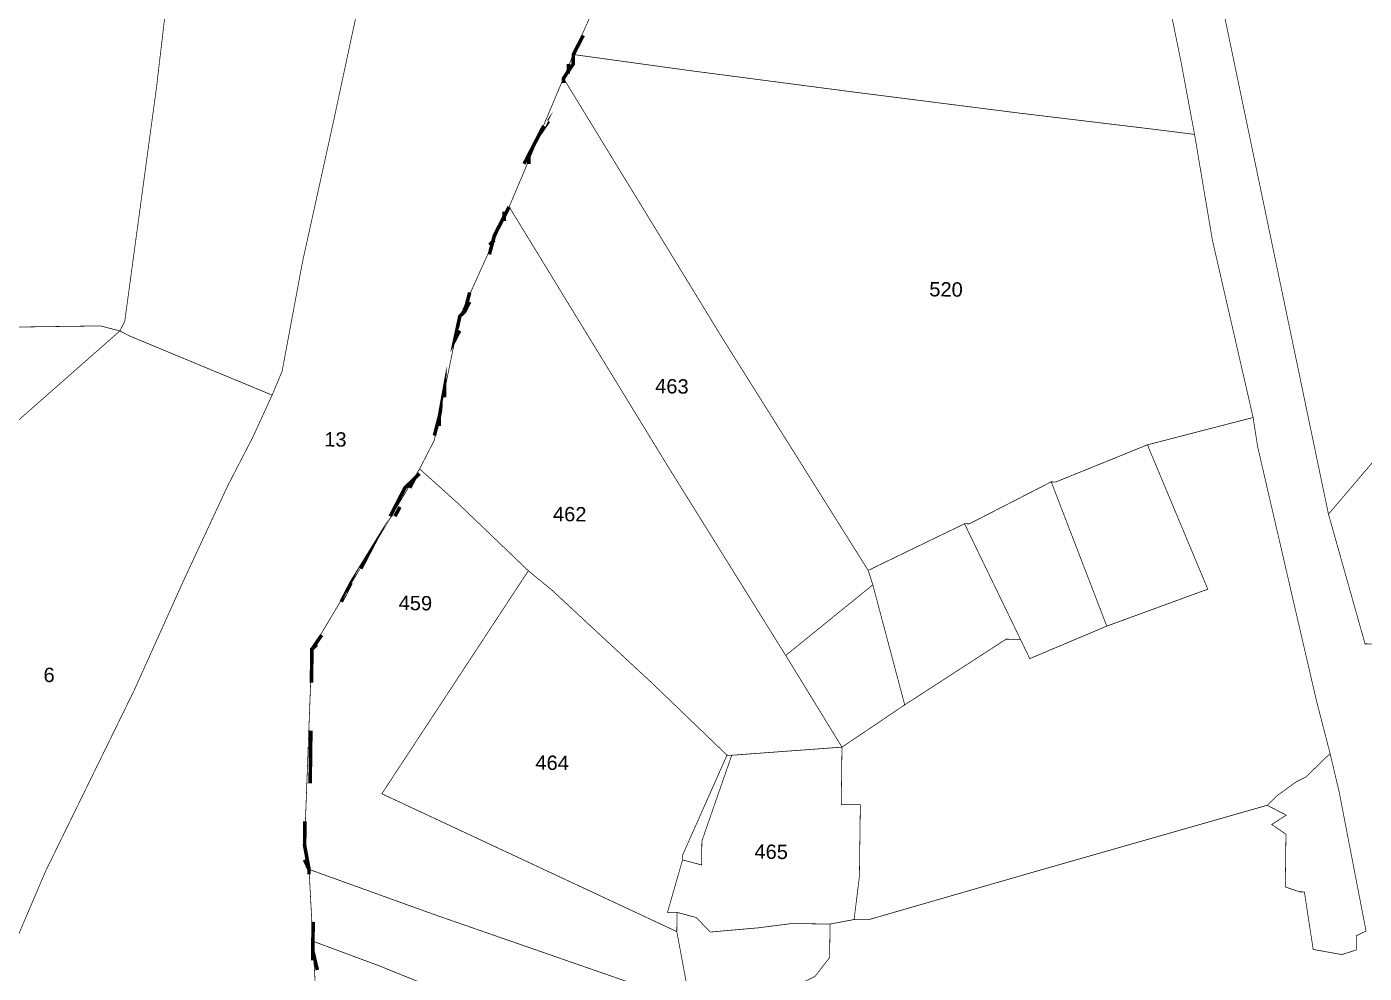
# Model space of a CAD drawing. Header units: metres. Extents: x 259177 to 277314, y 2171367 to 2185445.
# Drawn here: x 266817 to 267925, y 2173199 to 2173983 of the extents above; entities that cross this region are included whole.
import ezdxf

# ---------------------------------------------------------------- set-up
doc = ezdxf.new("R2010")
doc.units = ezdxf.units.M
doc.header["$MEASUREMENT"] = 0
for name, color, linetype in [('SURVEY NO.', 7, 'Continuous'), ('SURVEY PLOT BOUNDARY', 35, 'Continuous'), ('VILLAGE BOUNDARY', 212, 'Continuous')]:
    doc.layers.add(name, color=color, linetype=linetype)
doc.styles.add('PDF Arial', font='arial.ttf')

# ---------------------------------------------------------------- blocks, each defined once
blk = doc.blocks.new('FEWEWFEWQT')
at = {"layer": 'SURVEY PLOT BOUNDARY', "lineweight": 18, "const_width": 0.001}
for points in [[(282138.6502, 2174204.6093), (282138.6102, 2174204.8027), (282138.5969, 2174204.856), (282138.5769, 2174204.9294), (282138.4903, 2174205.2827), (282138.4836, 2174205.3227), (282138.4236, 2174205.5694), (282138.3969, 2174205.7161), (282138.3769, 2174205.8161), (282138.3103, 2174206.1228), (282138.3103, 2174206.1361), (282138.2836, 2174206.2361), (282138.1969, 2174206.5162), (282138.2836, 2174206.5495), (282138.2836, 2174206.5362), (282138.3769, 2174206.1495), (282138.5903, 2174205.1894), (282138.6436, 2174205.0094)], [(282138.7836, 2174205.4227), (282138.5903, 2174205.1894), (282138.3769, 2174206.1495), (282138.2836, 2174206.5362), (282138.2903, 2174206.5495), (282138.3503, 2174206.6695), (282138.3836, 2174206.7295), (282138.4569, 2174207.0562), (282138.3303, 2174207.4362), (282138.2836, 2174207.5896), (282138.3636, 2174207.9763), (282138.4103, 2174208.163), (282138.7902, 2174208.343)], [(282136.1638, 2174205.8561), (282136.2771, 2174205.6161), (282136.3571, 2174205.4161), (282136.6237, 2174205.4227), (282136.877, 2174205.4294), (282136.9037, 2174205.4227), (282136.6237, 2174205.1694), (282136.5104, 2174205.1827), (282136.4904, 2174205.156), (282136.5237, 2174205.076), (282136.4037, 2174204.956), (282136.2971, 2174204.856), (282136.1438, 2174205.056), (282135.9838, 2174205.2627), (282135.9504, 2174205.3027), (282135.9438, 2174205.3161), (282135.9638, 2174205.3361), (282136.0571, 2174205.4161), (282135.9638, 2174205.5761), (282135.8505, 2174205.7694), (282135.7771, 2174205.8828)], [(282137.5503, 2174205.8628), (282137.5303, 2174205.8161), (282137.517, 2174205.7828), (282137.4437, 2174205.6027), (282137.377, 2174205.4494), (282137.3437, 2174205.2761), (282137.3237, 2174205.236), (282137.177, 2174204.9827), (282137.1704, 2174204.716), (282137.177, 2174204.676), (282137.1837, 2174204.576), (282137.1904, 2174204.476), (282137.197, 2174204.456), (282136.9837, 2174204.4493), (282136.8171, 2174204.436), (282136.7037, 2174204.4293)], [(282136.7637, 2174204.556), (282136.8104, 2174204.6693), (282136.8704, 2174204.796), (282136.9304, 2174204.9227), (282136.997, 2174205.076), (282137.057, 2174205.2094), (282137.0904, 2174205.2761), (282137.117, 2174205.3361), (282137.1304, 2174205.3694), (282137.157, 2174205.5227), (282137.197, 2174205.7161), (282137.2304, 2174205.8828)], [(282136.6237, 2174205.1694), (282136.9037, 2174205.4227), (282136.917, 2174205.4161), (282137.0504, 2174205.3627), (282137.117, 2174205.3361), (282137.0904, 2174205.2761), (282137.057, 2174205.2094), (282136.997, 2174205.076), (282136.9304, 2174204.9227), (282136.8704, 2174204.796), (282136.8104, 2174204.6693), (282136.7637, 2174204.556)], [(282137.8836, 2174204.536), (282137.9036, 2174204.5627), (282137.9036, 2174204.6093), (282137.937, 2174204.616), (282137.957, 2174204.616), (282138.1769, 2174204.6827), (282138.3769, 2174204.7427), (282138.5103, 2174204.7827), (282138.5369, 2174204.7693), (282138.5169, 2174204.756), (282138.5369, 2174204.7427), (282138.5369, 2174204.6693), (282138.5569, 2174204.6627), (282138.5636, 2174204.6627), (282138.5769, 2174204.5827), (282138.6169, 2174204.576), (282138.6369, 2174204.5827), (282138.6369, 2174204.6027), (282138.6502, 2174204.6093)]]:
    blk.add_lwpolyline(points, dxfattribs=at)
for points in [[(282137.017, 2174206.4095), (282137.017, 2174206.4028), (282137.0104, 2174206.3428), (282136.9837, 2174206.0828), (282136.9504, 2174205.7628), (282136.9104, 2174205.4361), (282136.9037, 2174205.4227), (282136.877, 2174205.4294), (282136.6237, 2174205.4227), (282136.5837, 2174205.7961), (282136.5571, 2174205.9694), (282136.5437, 2174206.1428), (282136.5171, 2174206.3428), (282136.7904, 2174206.4095), (282136.8171, 2174206.4161), (282136.8437, 2174206.4161)], [(282137.1304, 2174205.3694), (282137.117, 2174205.3361), (282137.0504, 2174205.3627), (282136.917, 2174205.4161), (282136.9037, 2174205.4227), (282136.9104, 2174205.4361), (282136.9504, 2174205.7628), (282136.9837, 2174206.0828), (282137.0104, 2174206.3428), (282137.017, 2174206.4028), (282137.017, 2174206.4095), (282137.2903, 2174206.2095), (282137.257, 2174206.0361), (282137.2304, 2174205.8828), (282137.197, 2174205.7161), (282137.157, 2174205.5227)], [(282138.3969, 2174205.7161), (282138.3369, 2174205.7228), (282138.1503, 2174205.7428), (282137.917, 2174205.7694), (282137.6903, 2174205.7961), (282137.5303, 2174205.8161), (282137.5503, 2174205.8628), (282137.617, 2174206.0161), (282137.5903, 2174206.0561), (282137.7503, 2174206.0761), (282137.9303, 2174206.0961), (282138.1236, 2174206.1161), (282138.2636, 2174206.1295), (282138.3103, 2174206.1361), (282138.3103, 2174206.1228), (282138.3769, 2174205.8161)], [(282138.3969, 2174205.7161), (282138.4236, 2174205.5694), (282138.4836, 2174205.3227), (282138.3369, 2174205.2827), (282138.2103, 2174205.2294), (282138.2036, 2174205.2294), (282138.0903, 2174205.1694), (282138.0836, 2174205.1694), (282137.9503, 2174205.1027), (282137.7436, 2174205.4227), (282137.517, 2174205.7828), (282137.5303, 2174205.8161), (282137.6903, 2174205.7961), (282137.917, 2174205.7694), (282138.1503, 2174205.7428), (282138.3369, 2174205.7228)], [(282137.957, 2174205.0827), (282137.837, 2174204.9827), (282137.6703, 2174205.2427), (282137.4437, 2174205.6027), (282137.517, 2174205.7828), (282137.7436, 2174205.4227), (282137.9503, 2174205.1027)], [(282139.1435, 2174205.216), (282139.1235, 2174205.2094), (282139.1169, 2174205.156), (282139.0969, 2174205.1627), (282139.0436, 2174205.1094), (282139.0302, 2174205.136), (282139.0036, 2174205.0894), (282138.9836, 2174205.056), (282138.9636, 2174205.0227), (282138.9369, 2174204.996), (282138.9236, 2174204.9827), (282138.8969, 2174205.0027), (282138.8769, 2174205.0227), (282138.8302, 2174204.9827), (282138.8169, 2174204.9694), (282138.7836, 2174205.0294), (282138.7836, 2174205.0227), (282138.6636, 2174205.0094), (282138.6436, 2174205.0094), (282138.5903, 2174205.1894), (282138.7836, 2174205.4227), (282138.9636, 2174205.6361), (282139.0369, 2174205.4627)], [(282137.837, 2174204.9827), (282137.917, 2174204.856), (282137.7636, 2174204.8427), (282137.757, 2174204.8427), (282137.6503, 2174204.9427), (282137.5103, 2174205.0694), (282137.477, 2174205.096), (282137.377, 2174205.1894), (282137.3237, 2174205.236), (282137.3437, 2174205.2761), (282137.377, 2174205.4494), (282137.4437, 2174205.6027), (282137.6703, 2174205.2427)], [(282138.5969, 2174204.856), (282138.5636, 2174204.8227), (282138.5503, 2174204.816), (282138.5236, 2174204.796), (282138.5103, 2174204.7827), (282138.3769, 2174204.7427), (282138.1769, 2174204.6827), (282137.957, 2174204.616), (282137.937, 2174204.616), (282137.9436, 2174204.676), (282137.9436, 2174204.776), (282137.917, 2174204.776), (282137.917, 2174204.856), (282138.0036, 2174204.916), (282138.1436, 2174205.0094), (282138.1636, 2174205.0094), (282138.1769, 2174204.9827), (282138.2836, 2174205.0294), (282138.4236, 2174205.0827), (282138.3369, 2174205.2827), (282138.4836, 2174205.3227), (282138.4903, 2174205.2827), (282138.5769, 2174204.9294)], [(282138.2036, 2174205.2294), (282138.2103, 2174205.2294), (282138.3369, 2174205.2827), (282138.4236, 2174205.0827), (282138.2836, 2174205.0294)], [(282137.477, 2174205.096), (282137.277, 2174204.7827), (282137.6903, 2174204.596), (282137.7103, 2174204.496), (282137.3503, 2174204.616), (282137.177, 2174204.676), (282137.1704, 2174204.716), (282137.177, 2174204.9827), (282137.3237, 2174205.236), (282137.377, 2174205.1894)], [(282138.2836, 2174205.0294), (282138.1769, 2174204.9827), (282138.1636, 2174205.0094), (282138.0836, 2174205.1694), (282138.0903, 2174205.1694), (282138.2036, 2174205.2294)], [(282138.1636, 2174205.0094), (282138.1436, 2174205.0094), (282138.0036, 2174204.916), (282137.957, 2174205.0827), (282137.9503, 2174205.1027), (282138.0836, 2174205.1694)], [(282137.757, 2174204.8427), (282137.697, 2174204.7027), (282137.697, 2174204.696), (282137.677, 2174204.6227), (282137.6903, 2174204.6227), (282137.6903, 2174204.596), (282137.277, 2174204.7827), (282137.477, 2174205.096), (282137.5103, 2174205.0694), (282137.6503, 2174204.9427)], [(282138.0036, 2174204.916), (282137.917, 2174204.856), (282137.837, 2174204.9827), (282137.957, 2174205.0827)], [(282137.937, 2174204.616), (282137.9036, 2174204.6093), (282137.8503, 2174204.6093), (282137.8036, 2174204.6027), (282137.737, 2174204.596), (282137.717, 2174204.616), (282137.6903, 2174204.6227), (282137.677, 2174204.6227), (282137.697, 2174204.696), (282137.7236, 2174204.6893), (282137.7236, 2174204.7227), (282137.7636, 2174204.8427), (282137.917, 2174204.856), (282137.917, 2174204.776), (282137.9436, 2174204.776), (282137.9436, 2174204.676)], [(282138.6502, 2174204.6093), (282138.6369, 2174204.6027), (282138.6369, 2174204.5827), (282138.6169, 2174204.576), (282138.5769, 2174204.5827), (282138.5636, 2174204.6627), (282138.5569, 2174204.6627), (282138.5369, 2174204.6693), (282138.5369, 2174204.7427), (282138.5169, 2174204.756), (282138.5369, 2174204.7693), (282138.5103, 2174204.7827), (282138.5236, 2174204.796), (282138.5503, 2174204.816), (282138.5636, 2174204.8227), (282138.5969, 2174204.856), (282138.6102, 2174204.8027)], [(282137.697, 2174204.696), (282137.697, 2174204.7027), (282137.757, 2174204.8427), (282137.7636, 2174204.8427), (282137.7236, 2174204.7227), (282137.7236, 2174204.6893)], [(282137.7103, 2174204.496), (282137.717, 2174204.4626), (282137.6837, 2174204.4426), (282137.617, 2174204.4093), (282137.397, 2174204.496), (282137.277, 2174204.5427), (282137.1837, 2174204.576), (282137.177, 2174204.676), (282137.3503, 2174204.616)], [(282137.9036, 2174204.6093), (282137.9036, 2174204.5627), (282137.8836, 2174204.536), (282137.857, 2174204.5227), (282137.8903, 2174204.4827), (282137.8903, 2174204.436), (282137.9503, 2174204.4293), (282137.937, 2174204.4026), (282137.917, 2174204.396), (282137.897, 2174204.3893), (282137.8836, 2174204.3893), (282137.757, 2174204.3693), (282137.7303, 2174204.4293), (282137.717, 2174204.4626), (282137.7103, 2174204.496), (282137.6903, 2174204.596), (282137.6903, 2174204.6227), (282137.717, 2174204.616), (282137.737, 2174204.596), (282137.8036, 2174204.6027), (282137.8503, 2174204.6093)], [(282137.397, 2174204.496), (282137.357, 2174204.416), (282137.317, 2174204.4293), (282137.1904, 2174204.476), (282137.1837, 2174204.576), (282137.277, 2174204.5427)]]:
    blk.add_lwpolyline(points, close=True, dxfattribs=at)
at = {"layer": 'VILLAGE BOUNDARY', "const_width": 0.005}
for points in [[(282137.517, 2174205.7761), (282137.517, 2174205.7828), (282137.5303, 2174205.8028), (282137.5303, 2174205.8161), (282137.5437, 2174205.8428), (282137.537, 2174205.8294)], [(282137.5237, 2174205.8028), (282137.5237, 2174205.7894)], [(282137.497, 2174205.7228), (282137.4837, 2174205.7028), (282137.4903, 2174205.7161)], [(282137.4837, 2174205.7028), (282137.4637, 2174205.6628)], [(282137.4703, 2174205.6628), (282137.4703, 2174205.6761)], [(282137.417, 2174205.5361), (282137.4237, 2174205.5627), (282137.4437, 2174205.6027)], [(282137.437, 2174205.5961), (282137.437, 2174205.5827)], [(282137.4237, 2174205.5561), (282137.417, 2174205.5494)], [(282137.3903, 2174205.4827), (282137.3837, 2174205.4561)], [(282137.3903, 2174205.4694), (282137.3837, 2174205.4561), (282137.377, 2174205.4494), (282137.3703, 2174205.4161), (282137.377, 2174205.4294)], [(282137.3437, 2174205.2827), (282137.3503, 2174205.3094), (282137.357, 2174205.3494), (282137.357, 2174205.3361)], [(282137.3503, 2174205.3094), (282137.3503, 2174205.2961)], [(282137.3237, 2174205.2294), (282137.3037, 2174205.2094), (282137.2837, 2174205.1694)], [(282137.3103, 2174205.2094), (282137.317, 2174205.2227)], [(282137.2903, 2174205.1694), (282137.297, 2174205.1827)], [(282137.217, 2174205.0494), (282137.2304, 2174205.076), (282137.2504, 2174205.1094), (282137.2437, 2174205.096)], [(282137.2304, 2174205.076), (282137.2237, 2174205.0627)], [(282137.1904, 2174205.0027), (282137.177, 2174204.9827), (282137.177, 2174204.976)], [(282137.1837, 2174204.9894), (282137.177, 2174204.9827), (282137.177, 2174204.976), (282137.177, 2174204.936), (282137.177, 2174204.9494)], [(282137.177, 2174204.796), (282137.177, 2174204.8293), (282137.177, 2174204.8694)], [(282137.177, 2174204.8627), (282137.177, 2174204.8493)], [(282137.177, 2174204.8227), (282137.177, 2174204.8093)], [(282137.1704, 2174204.7427), (282137.1704, 2174204.716), (282137.1704, 2174204.7093), (282137.177, 2174204.676), (282137.177, 2174204.6693)], [(282137.1704, 2174204.716), (282137.1704, 2174204.7293)], [(282137.177, 2174204.676), (282137.1704, 2174204.6893)], [(282137.1904, 2174204.536), (282137.1837, 2174204.5627), (282137.1837, 2174204.576), (282137.1837, 2174204.6027), (282137.1837, 2174204.5893)], [(282137.1837, 2174204.5627), (282137.1837, 2174204.5493)]]:
    blk.add_lwpolyline(points, dxfattribs=at)
at = {"layer": 'SURVEY NO.', "char_height": 0.02, "attachment_point": 7, "style": 'PDF Arial'}
for s, insert in [('520', (282138.0303, 2174205.4854)), ('463', (282137.6503, 2174205.3454)), ('13', (282137.1904, 2174205.2653)), ('462', (282137.5103, 2174205.1654)), ('459', (282137.297, 2174205.0387)), ('6', (282136.8037, 2174204.932)), ('464', (282137.4903, 2174204.8187)), ('465', (282137.797, 2174204.6987))]:
    blk.add_mtext(s, dxfattribs=dict(at, insert=insert))

msp = doc.modelspace()

# ---------------------------------------------------------------- block references
at = {"xscale": 594.7216958835667, "yscale": 594.7216958835667, "zscale": 594.7216958835667, "rotation": 359.254356221976}
msp.add_blockref('FEWEWFEWQT', (-184338996.6, -1288580324.6), dxfattribs=at)

doc.saveas('drawing.dxf')
